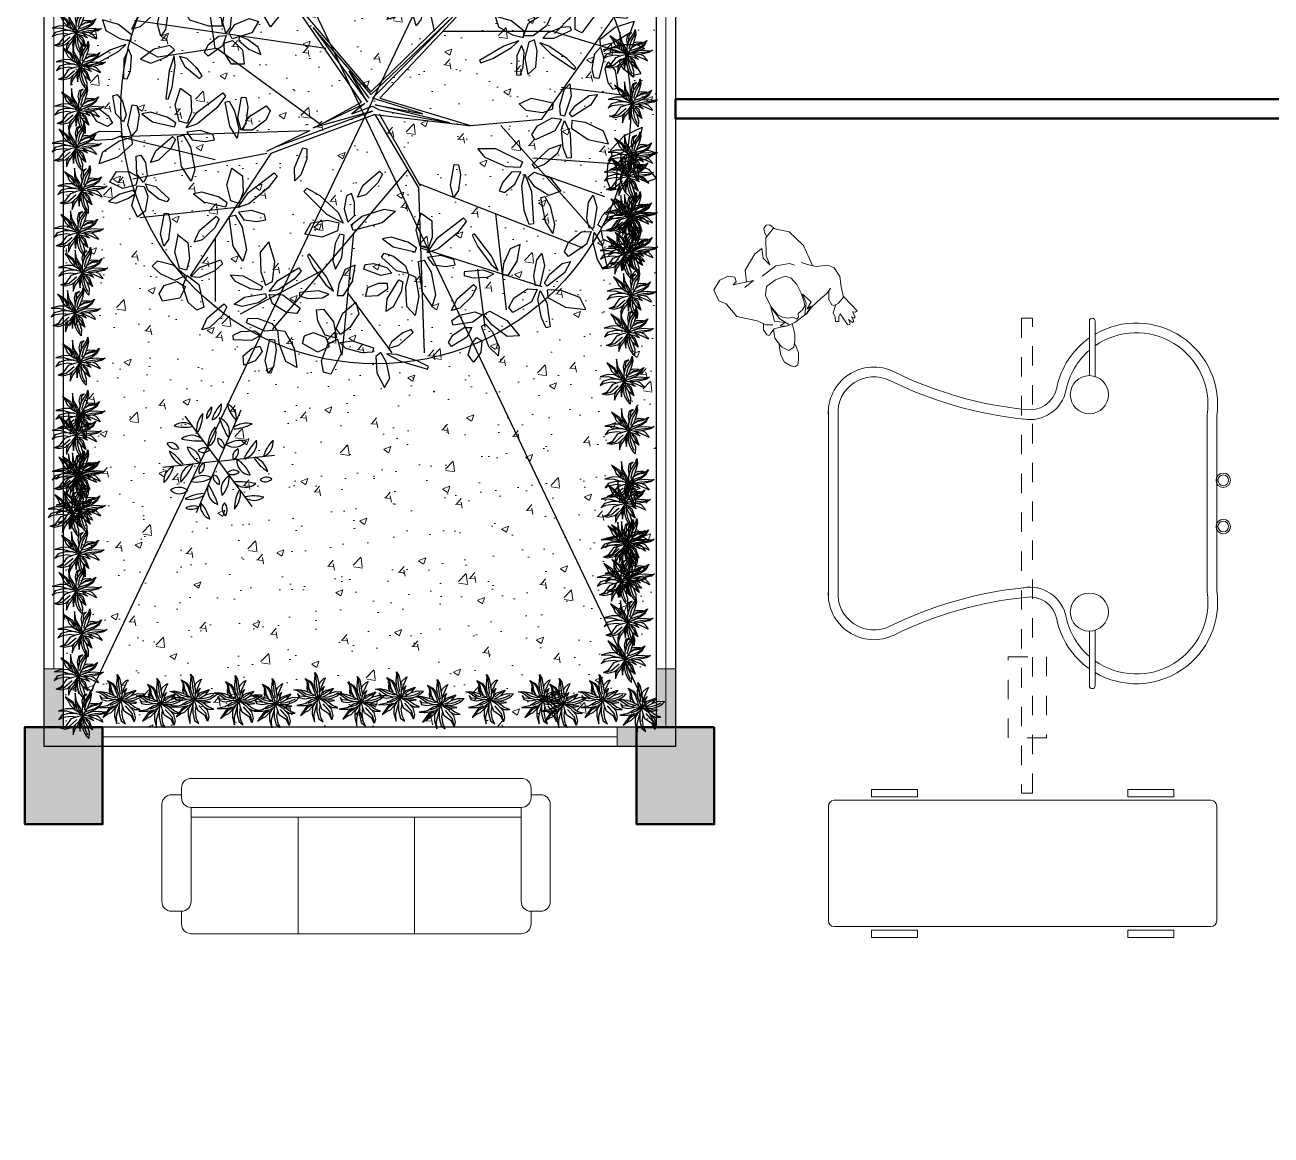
# Model space of a CAD drawing. Header units: millimetres. Extents: x 2508 to 2607, y 837 to 997.
# Drawn here: x 2581.37 to 2587.79, y 849.62 to 855.34 of the extents above; entities that cross this region are included whole.
import ezdxf

# ---------------------------------------------------------------- set-up
doc = ezdxf.new("R2010")
doc.units = ezdxf.units.MM
doc.linetypes.add('LÍNEAS_OCULTAS2', pattern=[4.7625, 3.175, -1.5875])
for name, color, linetype, lineweight in [('COLUMNAS', 255, 'Continuous', 50), ('MOBILIARIO', 181, 'Continuous', 9), ('PAREDES', 7, 'Continuous', 50), ('PERSONAS', 151, 'Continuous', 0), ('PISO EST', 250, 'Continuous', 0)]:
    doc.layers.add(name, color=color, linetype=linetype, lineweight=lineweight)
doc.layers.add('PLANTS', color=94, linetype='Continuous')
doc.layers.add('VENTANA', color=5, linetype='Continuous')

# ---------------------------------------------------------------- blocks, each defined once
blk = doc.blocks.new('tina Hubbard')
for p, q in [((-0.7179, 0.8134), (0.2479, 0.8134)), ((-0.7179, 0.7634), (0.2479, 0.7634)), ((-0.685, -1.1366), (0.215, -1.1366)), ((-0.685, -1.1866), (0.215, -1.1866))]:
    blk.add_line(p, q)
at = {"ltscale": 0.025}
for p, q in [((1.2934, -1.1566), (1.2934, 0.7834)), ((1.3234, 0.8134), (1.9134, 0.8134)), ((1.9434, -1.1566), (1.9434, 0.7834)), ((-0.8926, -0.5305), (-1.1734, -0.5305)), ((-0.8879, -0.5605), (-1.1734, -0.5605)), ((0.4178, -0.5605), (0.7034, -0.5605)), ((0.4225, -0.5305), (0.7034, -0.5305)), ((-0.6927, -1.1389), (-0.6921, -1.1371)), ((-0.6921, -1.1371), (-0.685, -1.1366)), ((0.2221, -1.1371), (0.215, -1.1366)), ((1.3234, -1.1866), (1.9134, -1.1866))]:
    blk.add_line(p, q, dxfattribs=at)
for points in [[(1.238, 0.5914), (1.2749, 0.5914), (1.2749, 0.3549), (1.238, 0.3549)], [(1.9987, 0.5914), (1.9618, 0.5914), (1.9618, 0.3549), (1.9987, 0.3549)], [(1.238, -0.9646), (1.2749, -0.9646), (1.2749, -0.728), (1.238, -0.728)], [(1.9987, -0.9646), (1.9618, -0.9646), (1.9618, -0.728), (1.9987, -0.728)]]:
    blk.add_lwpolyline(points, close=True)
at = {"linetype": 'LÍNEAS_OCULTAS2', "ltscale": 0.01}
for points in [[(0.5551, -0.3102), (0.9725, -0.3102), (0.9725, -0.113), (0.5551, -0.113)], [(1.2559, -0.2369), (-1.1881, -0.2369), (-1.1881, -0.1806), (1.2559, -0.1806)]]:
    blk.add_lwpolyline(points, close=True, dxfattribs=at)
at = {"ltscale": 0.025}
for centre, radius in [((-0.7944, -0.5305), 0.0982), ((0.3244, -0.5305), 0.0982), ((0.3244, -0.5305), 0.0982), ((-0.3541, -1.22), 0.0373), ((-0.3541, -1.22), 0.0273), ((-0.1159, -1.22), 0.0373), ((-0.1159, -1.22), 0.0273)]:
    blk.add_circle(centre, radius, dxfattribs=at)
for centre, radius, start, end in [((-0.7015, 0.5788), 0.2352, 85.98697, 206.21022), ((0.2314, 0.5788), 0.2352, 333.78978, 94.01303), ((1.3234, 0.7834), 0.03, 90, 180), ((1.9134, 0.7834), 0.03, 0, 90), ((-0.7015, 0.5788), 0.1852, 85.98697, 206.21022), ((0.2314, 0.5788), 0.1852, 333.78978, 94.01303), ((-2.6931, -0.4024), 1.985, 5.9181, 26.2297), ((-2.6931, -0.4024), 2.035, 5.9181, 26.2297), ((2.2231, -0.4024), 2.035, 153.7703, 174.0819), ((2.2231, -0.4024), 1.985, 153.7703, 174.0819), ((-0.8571, -0.224), 0.1909, 281.03251, 10.74439), ((0.387, -0.224), 0.1909, 169.25561, 258.96749), ((-0.8571, -0.224), 0.1409, 281.03251, 10.74439), ((0.387, -0.224), 0.1409, 169.25561, 258.96749), ((-0.7447, -0.7721), 0.4187, 101.77304, 144.74626), ((0.2746, -0.7721), 0.4187, 35.25374, 78.22696), ((-0.7447, -0.7721), 0.3687, 101.77304, 139.04452), ((0.2746, -0.7721), 0.3687, 40.95548, 78.22696), ((-1.1734, -0.5455), 0.015, 90, 270), ((-0.7447, -0.7721), 0.4187, 149.6322, 278.19226), ((-0.7447, -0.7721), 0.3687, 144.96292, 278.19226), ((0.2746, -0.7721), 0.4187, 261.80774, 30.3678), ((0.2746, -0.7721), 0.3687, 261.80774, 35.03708), ((0.7034, -0.5455), 0.015, 270, 90), ((1.3234, -1.1566), 0.03, 180, 270), ((1.9134, -1.1566), 0.03, 270, 0)]:
    blk.add_arc(centre, radius, start, end, dxfattribs=at)
blk = doc.blocks.new('cghk')
for p, q in [((-1.7859, -0.7447), (-3.4859, -0.7447)), ((-3.5367, -0.8291), (-3.5867, -0.8291)), ((-3.5359, -0.7947), (-3.5359, -0.8447)), ((-1.6867, -0.8291), (-1.7367, -0.8291)), ((-1.7359, -0.8447), (-1.7359, -0.7947)), ((-3.6367, -1.3791), (-3.6367, -0.8791)), ((-3.4867, -1.3791), (-3.4867, -0.8946)), ((-3.4859, -0.8947), (-1.7859, -0.8947)), ((-1.7867, -0.8947), (-1.7867, -1.3791)), ((-1.6367, -1.3791), (-1.6367, -0.8791)), ((-3.4859, -0.9447), (-1.7867, -0.9447)), ((-2.9359, -1.5447), (-2.9359, -0.9447)), ((-2.3359, -1.5447), (-2.3359, -0.9447)), ((-3.5867, -1.4291), (-3.5367, -1.4291)), ((-3.5359, -1.4291), (-3.5359, -1.4947)), ((-1.7367, -1.4291), (-1.6867, -1.4291)), ((-1.7359, -1.4947), (-1.7359, -1.4291)), ((-3.3224, -1.5447), (-3.4859, -1.5447)), ((-2.7224, -1.5447), (-3.3631, -1.5447)), ((-2.1224, -1.5447), (-2.7631, -1.5447)), ((-1.7859, -1.5447), (-2.1631, -1.5447))]:
    blk.add_line(p, q)
for centre, start, end in [((-3.4859, -0.7947), 90, 180), ((-3.4859, -0.7947), 90, 180), ((-1.7859, -0.7947), 0, 90), ((-3.5867, -0.8791), 90, 180), ((-1.6867, -0.8791), 0, 90), ((-3.4859, -0.8447), 180, 270), ((-1.7859, -0.8447), 270, 0), ((-3.5867, -1.3791), 180, 270), ((-3.5367, -1.3791), 270, 0), ((-1.7367, -1.3791), 180, 270), ((-1.6867, -1.3791), 270, 0), ((-3.4859, -1.4947), 180, 270), ((-1.7859, -1.4947), 270, 0)]:
    blk.add_arc(centre, 0.05, start, end)
blk = doc.blocks.new('tgyery4')
at = {"layer": 'PERSONAS'}
for points in [[(-0.2019, 0.1969), (-0.1684, 0.2273), (-0.1648, 0.2513), (-0.1556, 0.2715), (-0.1703, 0.2807), (-0.1832, 0.2568), (-0.196, 0.2494), (-0.1997, 0.3157), (-0.2089, 0.323), (-0.2144, 0.3175), (-0.2181, 0.2973), (-0.2273, 0.3193), (-0.2365, 0.3175), (-0.2383, 0.2936), (-0.2456, 0.3046), (-0.2548, 0.3028), (-0.2567, 0.2733), (-0.2695, 0.2825), (-0.2787, 0.2807), (-0.2714, 0.2421), (-0.2565, 0.1804)], [(0.1524, 0.217), (0.1751, 0.2746), (0.1772, 0.3136), (0.1596, 0.3471), (0.1441, 0.3633), (0.125, 0.3615), (0.1098, 0.342), (0.0904, 0.3103), (0.0857, 0.2775), (0.0831, 0.2569)], [(0.0405, 0.1647), (0.0576, 0.2181), (0.0742, 0.2457), (0.0962, 0.2733), (0.1275, 0.2752), (0.1495, 0.2384), (0.1569, 0.1832), (0.1387, 0.1407)], [(-0.1617, -0.0806), (-0.1887, -0.0504), (-0.2162, -0.0229), (-0.2714, 0.0029), (-0.2916, 0.0305), (-0.2934, 0.0838), (-0.2732, 0.1335), (-0.2548, 0.185), (-0.2144, 0.1979), (-0.1905, 0.1961), (-0.1832, 0.1869), (-0.185, 0.1556), (-0.2052, 0.1225), (-0.2218, 0.1114), (-0.1923, 0.1243), (-0.1519, 0.1298), (-0.0876, 0.1427), (-0.0526, 0.1593), (0.027, 0.1661), (0.067, 0.162), (0.1091, 0.1464), (0.1348, 0.139), (0.1606, 0.1501), (0.1734, 0.1574), (0.1826, 0.1464), (0.1845, 0.1151), (0.1681, 0.0894)], [(-0.0379, 0.1593), (-0.0747, 0.1114), (-0.0821, 0.0618), (-0.1004, 0.1188), (-0.0618, 0.1409), (-0.0894, 0.139), (-0.0453, 0.1593)], [(0.0742, 0.1593), (0.0999, 0.1427), (0.0687, 0.1409), (0.1128, 0.1078), (0.0926, 0.0379), (0.0834, 0.1114), (0.0576, 0.1593)], [(0.1293, 0.1188), (0.1606, 0.1004), (0.1881, 0.0599), (0.2672, -0.0137), (0.2801, -0.0983), (0.304, -0.1314), (0.2966, -0.1921), (0.2451, -0.2197), (0.1973, -0.2142), (0.1716, -0.1921), (0.1771, -0.1682), (0.1992, -0.1627), (0.0981, -0.1277), (0.1532, -0.1204)], [(0.132, -0.1395), (0.1073, -0.1958), (0.0209, -0.2418), (-0.0251, -0.2473), (-0.0049, -0.2013), (-0.0159, -0.1535), (-0.0251, -0.2031), (-0.071, -0.2823), (-0.128, -0.3043), (-0.1887, -0.2473), (-0.2162, -0.1498), (-0.2024, -0.0367)], [(0.0485, -0.124), (-0.0398, -0.1332), (-0.1059, -0.1075), (-0.124, -0.0873)], [(-0.0784, -0.2851), (-0.0784, -0.3098), (-0.0876, -0.3319), (-0.1059, -0.3374), (-0.1225, -0.3301), (-0.1335, -0.2991)]]:
    blk.add_lwpolyline(points, dxfattribs=at)
blk.add_lwpolyline([(0.008, 0.1574), (0.0209, 0.139), (0.0448, 0.1298), (0.0668, 0.1114), (0.0815, 0.0875), (0.0889, 0.0323), (0.0834, -0.0302), (0.0558, -0.067), (-0.0012, -0.0725), (-0.0545, -0.0633), (-0.0747, -0.0376), (-0.0839, 0.0047), (-0.0802, 0.0544), (-0.071, 0.0949), (-0.0618, 0.1206), (-0.0416, 0.1317), (-0.0122, 0.1372), (-0.0049, 0.1519)], close=True, dxfattribs=at)
blk = doc.blocks.new('_LEAF1', base_point=(58.757, 29.333))
for p, q in [((58.514, 29.393), (58.666, 29.575)), ((58.666, 29.575), (58.939, 29.485)), ((58.939, 29.485), (58.939, 29.303)), ((58.606, 29.211), (58.514, 29.393)), ((58.939, 29.303), (58.817, 29.181)), ((58.817, 29.181), (58.606, 29.211))]:
    blk.add_line(p, q)
blk = doc.blocks.new('_H1', base_point=(54.696, 32.029))
for p, xscale, yscale, zscale, rotation in [((54.545, 32.393), -0.3940586972083011, 1.696902842596515, 0.3940586972083011, 11.88359707230165), ((54.937, 32.274), 0.9393259642756036, 1.696902842596522, 0.9393259642756036, 348.2808948833992), ((54.394, 32.029), 1.727443358692213, 0.9103097157403468, 1.727443358692213, 343.6738936354017), ((54.455, 31.635), -1.545687603003117, -0.485702163767499, 1.545687603003117, 43.07492863925732)]:
    blk.add_blockref('_LEAF1', p, dxfattribs=dict(xscale=xscale, yscale=yscale, zscale=zscale, rotation=rotation))
at = {"xscale": 1.515140417173015, "yscale": 0.6369113279592753, "zscale": 1.515140417173015}
blk.add_blockref('_LEAF1', (55.151, 31.878), dxfattribs=at)
blk = doc.blocks.new('_H4', base_point=(59.999, 32.878))
for p, xscale, yscale, zscale, rotation in [((60.06, 33.272), 1.878651928551214, 0.575816716164617, 1.878651928551214, 273.0367053314555), ((59.787, 33.001), 0.6964758369263038, 2.485023334747559, 0.6964758369263038, 30.70465610075785), ((60.483, 33.334), 0.636908824557608, 1.484599066610102, 0.636908824557608, 320.5535637719418), ((60.757, 32.939), 1.544160243711609, 0.6063640220619462, 1.544160243711609, 15.14254921127523), ((60.453, 32.605), 1.727443358692213, 0.6063640220619462, 1.727443358692213, 352.5500074369253)]:
    blk.add_blockref('_LEAF1', p, dxfattribs=dict(xscale=xscale, yscale=yscale, zscale=zscale, rotation=rotation))
blk = doc.blocks.new('_H5', base_point=(62.272, 31.394))
for p, xscale, yscale, zscale, rotation in [((62.365, 31.878), 0.8782315926153998, 2.121510394569366, 0.8782315926153998, 2.027330662343098), ((62.938, 31.878), 2.788958066288231, 0.575816716164617, 2.788958066288231, 41.2051949766964), ((61.817, 31.667), -1.93821894091991, 0.5452694102672915, 1.93821894091991, 161.5649836159353), ((62.817, 31.241), 0.5758144528974043, -1.696902842596522, 0.5758144528974043, 262.2070746669012), ((62.424, 30.82), 2.575127765477518, 0.7881204921510374, 2.575127765477518, 103.2233358614235)]:
    blk.add_blockref('_LEAF1', p, dxfattribs=dict(xscale=xscale, yscale=yscale, zscale=zscale, rotation=rotation))
blk = doc.blocks.new('_H2', base_point=(55.878, 33.03))
for p, xscale, yscale, zscale, rotation in [((55.484, 33.544), -2.423919195618517, 0.3329656342808676, 2.423919195618517, 304.6162862887426), ((56.091, 33.242), -0.6369088245576009, 2.090963088672041, 0.6369088245576009, 336.0195606201025)]:
    blk.add_blockref('_LEAF1', p, dxfattribs=dict(xscale=xscale, yscale=yscale, zscale=zscale, rotation=rotation))
at = {"xscale": -1.637329160493415, "yscale": 0.455154857870177, "zscale": 1.637329160493415}
blk.add_blockref('_LEAF1', (55.333, 32.969), dxfattribs=at)
blk = doc.blocks.new('_H6', base_point=(66.06, 31.576))
for p, xscale, yscale, zscale, rotation in [((65.998, 32.15), -0.7881173944166022, 2.57666525243954, 0.7881173944166022, 2.457547795809369), ((65.545, 31.788), 1.878651928551221, 0.5452694102672915, 1.878651928551221, 336.2489556574871), ((66.484, 31.878), 2.089427510778918, 0.5147221043699588, 2.089427510778918, 35.45160265640038), ((65.664, 31.394), -1.817557556891011, -0.5452694102672879, 1.817557556891011, 195.3712707835825), ((66.423, 31.272), 1.848104742721105, 0.8186677980483665, 1.848104742721105, 330.9234899051576)]:
    blk.add_blockref('_LEAF1', p, dxfattribs=dict(xscale=xscale, yscale=yscale, zscale=zscale, rotation=rotation))
blk = doc.blocks.new('_H3', base_point=(57.908, 33.15))
for p, xscale, yscale, zscale, rotation in [((57.878, 33.605), 0.7575702085865075, 2.121510394569363, 0.7575702085865075, 5.479650948518734), ((57.453, 33.301), 0.7575702085865075, 2.060415782774719, 0.7575702085865075, 246.1270025360199), ((58.484, 33.303), 1.878651928551214, 0.575816716164617, 1.878651928551214, 26.31077704539229), ((58.091, 32.695), 1.968766126750012, 1.000424268137465, 1.968766126750012, 291.9583774400813), ((57.575, 32.814), 1.484593231342913, 1.061518879932116, 1.484593231342913, 203.1850851585156)]:
    blk.add_blockref('_LEAF1', p, dxfattribs=dict(xscale=xscale, yscale=yscale, zscale=zscale, rotation=rotation))
blk = doc.blocks.new('arbol')
for p, q in [((2075.142, 1384.549), (2075.53, 1386.6)), ((2076.783, 1384.303), (2076.259, 1386.682)), ((2076.556, 1385.397), (2076.669, 1386.546)), ((2075.256, 1385.424), (2074.96, 1386.491)), ((2074.891, 1384.768), (2074.641, 1386.354)), ((2077.601, 1385.568), (2077.627, 1386.245)), ((2074.777, 1385.287), (2073.797, 1385.807)), ((2073.888, 1384.74), (2073.433, 1385.479)), ((2077.059, 1385.026), (2077.601, 1385.568)), ((2078.037, 1385.287), (2078.425, 1385.561)), ((2077.217, 1385.096), (2078.037, 1385.287)), ((2076.989, 1384.521), (2077.059, 1385.026)), ((2077.059, 1384.483), (2077.059, 1385.026)), ((2075.849, 1383.4), (2074.891, 1384.795)), ((2074.891, 1384.795), (2075.969, 1383.528)), ((2078.311, 1384.275), (2078.903, 1384.877)), ((2073.843, 1384.74), (2072.954, 1384.658)), ((2073.98, 1384.084), (2073.888, 1384.74)), ((2075.969, 1383.528), (2076.989, 1384.521)), ((2077.009, 1384.483), (2075.974, 1383.497)), ((2075.991, 1383.448), (2077.009, 1384.483)), ((2076.082, 1383.45), (2077.059, 1384.483)), ((2075.393, 1384.084), (2072.954, 1384.439)), ((2075.974, 1383.497), (2075.234, 1384.351)), ((2075.234, 1384.351), (2075.924, 1383.399)), ((2078.151, 1383.181), (2079.063, 1384.467)), ((2073.25, 1383.974), (2072.863, 1384.193)), ((2076.897, 1384.303), (2078.288, 1384.303)), ((2078.288, 1384.303), (2079.2, 1384.029)), ((2074.002, 1384.084), (2073.25, 1383.974)), ((2075.325, 1383.115), (2074.002, 1384.084)), ((2075.924, 1383.399), (2075.694, 1383.793)), ((2075.694, 1383.793), (2075.941, 1383.448)), ((2078.402, 1383.591), (2079.245, 1383.482)), ((2075.234, 1383.07), (2075.892, 1383.382)), ((2075.325, 1383.115), (2075.849, 1383.4)), ((2075.892, 1383.382), (2075.727, 1383.25)), ((2076.631, 1383.25), (2075.991, 1383.448)), ((2076.976, 1383.135), (2076.023, 1383.366)), ((2076.023, 1383.366), (2076.631, 1383.25)), ((2076.082, 1383.45), (2077.239, 1383.099)), ((2076.018, 1383.24), (2074.691, 1382.743)), ((2074.742, 1382.823), (2075.991, 1383.284)), ((2075.991, 1383.284), (2075.234, 1383.07)), ((2075.727, 1383.25), (2075.991, 1383.349)), ((2075.991, 1383.349), (2076.073, 1383.299)), ((2076.018, 1383.24), (2077.217, 1383.099)), ((2076.018, 1383.24), (2076.578, 1382.306)), ((2076.073, 1383.299), (2076.976, 1383.135)), ((2076.073, 1383.25), (2076.599, 1382.33)), ((2077.239, 1383.099), (2078.151, 1383.181)), ((2077.627, 1383.099), (2078.812, 1381.759)), ((2072.749, 1382.962), (2075.19, 1383.037)), ((2073.98, 1382.661), (2072.749, 1382.962)), ((2074.641, 1382.771), (2075.19, 1383.037)), ((2074.641, 1382.743), (2072.931, 1382.415)), ((2074.691, 1382.743), (2073.661, 1381.184)), ((2078.037, 1382.689), (2079.177, 1382.607)), ((2076.438, 1382.533), (2074.709, 1380.5)), ((2078.174, 1382.47), (2078.949, 1382.196)), ((2076.578, 1382.36), (2078.675, 1381.54)), ((2076.578, 1382.306), (2076.647, 1380.199)), ((2074.299, 1382.06), (2073.022, 1381.923)), ((2077.558, 1381.977), (2077.695, 1380.747)), ((2073.98, 1381.649), (2073.98, 1380.856)), ((2075.748, 1381.731), (2075.598, 1380.172)), ((2076.601, 1381.54), (2078.151, 1381.047)), ((2075.325, 1381.239), (2074.299, 1380.692)), ((2077.331, 1381.266), (2077.422, 1380.528)), ((2075.674, 1380.962), (2076.236, 1380.199))]:
    blk.add_line(p, q)
blk.add_circle((2076.033, 1383.313), 3.254)
for name, p, xscale, yscale, zscale, rotation in [('_H1', (2076.713, 1386.521), 0.5423317203148594, 0.5423317203148594, 0.5423317203148594, 335.9995910641885), ('_H6', (2076.122, 1386.323), 0.5423317203145205, 0.5423317203145205, 0.5423317203145205, 114.453758730451), ('_H4', (2073.969, 1385.897), 0.5423317203147217, 0.5423317203147217, 0.5423317203147217, 25.99880797570876), ('_LEAF1', (2074.958, 1386.071), 0.9857191165996395, 0.2957168973053114, 0.9857191165996395, 85.34189195883648), ('_LEAF1', (2076.756, 1386.167), 1.133162816393304, 0.279150124346927, 1.133162816393304, 105.4222238316301), ('_H4', (2073.936, 1385.535), 0.5423317203146676, 0.5423317203146676, 0.5423317203146676, 159.4820373343171), ('_H2', (2073.263, 1385.205), 0.5423317203147887, 0.5423317203147887, 0.5423317203147887, 24.61518218601318), ('_LEAF1', (2074.323, 1385.648), 1.002285824441613, 0.4439895152819702, 1.002285824441613, 40.89411108039963), ('_LEAF1', (2075.578, 1385.76), 1.133162816393169, 0.2791501243469269, 1.133162816393169, 197.0023472828383), ('_H5', (2074.889, 1384.862), 0.5423317203146393, 0.5423317203146393, 0.5423317203146393, 158.0722614713078), ('_LEAF1', (2075.545, 1385.548), 1.133162816393576, 0.2791501243469271, 1.133162816393576, 145.2915804259742), ('_H6', (2076.566, 1384.844), 0.5423317203146294, 0.5423317203146294, 0.5423317203146294, 69.97062117526869), ('_H6', (2073.312, 1384.713), 0.5423317203148131, 0.5423317203148131, 0.5423317203148131, 69.1765659681444), ('_LEAF1', (2077.857, 1385.072), 1.002285824441613, 0.4439895152819702, 1.002285824441613, 40.89411108039963), ('_H3', (2078.8, 1384.729), 0.5423317203146264, 0.5423317203146264, 0.5423317203146264, 310.7820573980386), ('_LEAF1', (2073.88, 1384.46), -0.4274210623238127, 1.397407299030391, 0.4274210623238422, 72.42816897108895), ('_H1', (2074.199, 1384.236), 0.5423317203144372, 0.5423317203144372, 0.5423317203144372, 223.4393057302086), ('_H2', (2072.868, 1384.154), 0.5423317203147581, 0.5423317203147581, 0.5423317203147581, 83.64810089338248), ('_H2', (2077.88, 1384.202), 0.5423317203148205, 0.5423317203148205, 0.5423317203148205, 83.94950822944645), ('_LEAF1', (2078.12, 1384.383), 1.002285824441613, 0.4439895152819702, 1.002285824441613, 40.89411108039963), ('_H4', (2078.998, 1384.121), 0.5423317203147632, 0.5423317203147632, 0.5423317203147632, 270), ('_H2', (2078.095, 1384.17), 0.5423317203148964, 0.5423317203148964, 0.5423317203148964, 199.4312205771385), ('_H2', (2073.459, 1384.022), 0.5423317203145841, 0.5423317203145841, 0.5423317203145841, 135.7819653615395), ('_H6', (2078.422, 1383.168), 0.5423317203147636, 0.5423317203147636, 0.5423317203147636, 241.7205313804174), ('_H4', (2072.818, 1382.937), 0.5423317203146863, 0.5423317203146863, 0.5423317203146863, 92.25636340956937), ('_LEAF1', (2074.206, 1383.21), 1.133162816393304, 0.279150124346927, 1.133162816393304, 105.4222238316301), ('_LEAF1', (2074.35, 1383.278), 0.9857191165996395, 0.2957168973053114, 0.9857191165996395, 85.34189195883648), ('_LEAF1', (2074.537, 1383.18), 1.002285824441613, 0.4439895152819702, 1.002285824441613, 40.89411108039963), ('_LEAF1', (2078.104, 1383.335), 1.002285824441774, 0.4439895152819701, 1.002285824441774, 355.9332608477746), ('_H5', (2077.946, 1382.56), 0.5423317203146664, 0.5423317203146664, 0.5423317203146664, 236.1016171761885), ('_H4', (2079.146, 1382.724), 0.5423317203145079, 0.5423317203145079, 0.5423317203145079, 277.9763770393977), ('_LEAF1', (2073.34, 1382.796), 1.01885253228357, 0.2957168973053115, 1.01885253228357, 46.21957683273027), ('_H1', (2073.015, 1382.314), 0.5423317203145945, 0.5423317203145945, 0.5423317203145945, 100.3022395972166), ('_LEAF1', (2075.089, 1382.627), 1.018852532283435, 0.2957168973053114, 1.018852532283435, 72.3160385862223), ('_LEAF1', (2077.062, 1382.421), 0.9857191165996395, 0.2957168973053114, 0.9857191165996395, 85.34189195883648), ('_H5', (2075.661, 1381.788), 0.542331720314654, 0.542331720314654, 0.542331720314654, 97.62849818254873), ('_LEAF1', (2075.984, 1382.354), 1.01885253228357, 0.2957168973053115, 1.01885253228357, 46.21957683273027), ('_H6', (2078.8, 1381.738), 0.5423317203148472, 0.5423317203148472, 0.5423317203148472, 251.5733710207205), ('_LEAF1', (2078.234, 1381.993), 1.133162816393304, 0.279150124346927, 1.133162816393304, 105.4222238316301), ('_LEAF1', (2073.364, 1381.798), 0.9857191165996395, 0.2957168973053114, 0.9857191165996395, 85.34189195883648), ('_LEAF1', (2073.897, 1381.777), 1.01885253228357, 0.2957168973053115, 1.01885253228357, 46.21957683273027), ('_H4', (2076.418, 1381.114), 0.5423317203145028, 0.5423317203145028, 0.5423317203145028, 151.4869598675874), ('_H6', (2078.11, 1380.998), 0.5423317203146574, 0.5423317203146574, 0.5423317203146574, 247.0264571864476), ('_H3', (2075.514, 1380.391), 0.5423317203145197, 0.5423317203145197, 0.5423317203145197, 321.2025904984596), ('_LEAF1', (2077.184, 1380.906), 1.01885253228357, 0.2957168973053115, 1.01885253228357, 46.21957683273027), ('_LEAF1', (2073.996, 1380.659), 1.01885253228357, 0.2957168973053115, 1.01885253228357, 46.21957683273027), ('_H4', (2077.453, 1380.604), 0.5423317203147814, 0.5423317203147814, 0.5423317203147814, 202.5727489174658), ('_H4', (2074.775, 1380.39), 0.5423317203142748, 0.5423317203142748, 0.5423317203142748, 169.9999999999943), ('_H2', (2076.138, 1380.193), 0.5423317203145706, 0.5423317203145706, 0.5423317203145706, 216.5174468434923)]:
    blk.add_blockref(name, p, dxfattribs=dict(xscale=xscale, yscale=yscale, zscale=zscale, rotation=rotation))
at = {"xscale": 0.5423317203144505, "yscale": 0.5423317203144505, "zscale": 0.5423317203144505}
for name, p in [('_H1', (2074.939, 1386.406)), ('_H4', (2077.6, 1386.061)), ('_H5', (2078.061, 1385.321)), ('_H2', (2077.174, 1385.223)), ('_H5', (2073.541, 1383.038)), ('_H5', (2074.199, 1382.018)), ('_H5', (2076.614, 1381.443)), ('_H3', (2073.591, 1381.179)), ('_H6', (2074.676, 1380.966)), ('_H2', (2077.617, 1381.228)), ('_H2', (2075.514, 1380.966))]:
    blk.add_blockref(name, p, dxfattribs=at)
blk = doc.blocks.new('TREE12')
at = {"color": 0, "linetype": 'ByBlock'}
for points in [[(-134, 236), (-180, 390), (-365, 593), (-309, 457), (-288, 341), (-157, 155)], [(0, 0), (-22, 197), (-88, 397), (-78, 628), (-127, 404), (-134, 176), (-74, 50), (0, 0)], [(0, 0), (34, 190), (122, 351), (304, 520), (353, 611), (343, 488), (276, 344), (178, 187), (0, 0)], [(87, 286), (153, 492), (234, 537), (118, 516), (52, 383), (39, 199)], [(-151, 78), (-358, 127), (-569, 120), (-677, 26), (-544, 61), (-337, 47), (-199, -8)], [(0, 0), (-173, -160), (-376, -276), (-562, -276), (-674, -220), (-509, -185), (-327, -24), (-155, -3), (0, 0)], [(-106, 106), (-232, 225), (-404, 267), (-628, 257), (-418, 215), (-236, 117), (0, 0)], [(0, 0), (266, 36), (448, 8), (613, -48), (690, -52), (578, -94), (371, -90), (196, -76), (94, -48), (0, 0)], [(0, 0), (0, -171), (41, -307), (59, -490), (13, -661)], [(595, 239), (483, 113), (357, 61), (82, 11)], [(184, 160), (300, 216), (466, 211), (305, 259), (231, 252)], [(-262, -211), (-349, -311), (-384, -461), (-292, -325), (-138, -194), (-59, -79)], [(-60, -80), (-167, -277), (-177, -413), (-133, -288), (-82, -205)], [(-11, -20), (132, -195), (164, -458), (39, -300)], [(165, -74), (178, -100), (258, -219), (148, -134), (31, -81)], [(332, -83), (406, -136), (476, -255), (490, -311), (409, -244), (262, -136), (132, -59)]]:
    blk.add_lwpolyline(points, dxfattribs=at)
at = {"linetype": 'ByBlock'}
for points in [[(-162, 215), (-208, 362), (-295, 481)], [(73, 127), (171, 316), (301, 450), (332, 520)], [(-32, 50), (-67, 162), (-92, 323)], [(164, 155), (297, 190), (434, 183), (595, 239), (480, 141), (371, 99), (171, 75), (90, 71)], [(-621, -227), (-442, -220), (-194, -87)], [(-18, -115), (-36, -272), (-29, -427), (3, -560)], [(38, -136), (94, -230), (129, -377)], [(146, -24), (336, -34), (529, -59), (606, -69)]]:
    blk.add_lwpolyline(points, dxfattribs=at)
at = {"color": 0, "linetype": 'ByBlock'}
blk.add_arc((503, -321), 596, 149.6051, 214.7777, dxfattribs=at)
blk = doc.blocks.new('fsfsff')
for q in [(109.458, 59.112), (110.301, 58.839), (108.8, 58.519), (108.984, 57.652), (110.485, 57.972), (109.827, 57.379)]:
    blk.add_line((109.642, 58.245), q)
for centre, radius, start, end in [((109.676, 58.94), 0.21, 102.2233, 159.8114), ((109.413, 59.242), 0.24, 286.0238, 336.0109), ((109.277, 58.825), 0.249, 29.75, 102.0497), ((109.602, 59.523), 0.591, 230.3878, 259.0632), ((109.874, 58.692), 0.372, 113.3521, 160.9965), ((109.143, 59.304), 0.643, 308.197, 335.0866), ((109.962, 58.862), 0.196, 80.709, 169.1064), ((109.774, 59.13), 0.232, 268.6571, 341.1583), ((110.729, 58.92), 0.591, 170.3878, 199.0632), ((109.962, 58.852), 0.249, 329.75, 42.0497), ((109.215, 58.883), 0.161, 181.7015, 259.7406), ((109.05, 58.741), 0.137, 352.8639, 88.5782), ((109.321, 58.569), 0.248, 17.2702, 105.7188), ((110.09, 59.951), 1.417, 233.8113, 247.5003), ((110.014, 58.333), 0.472, 115.1527, 155.9348), ((109.572, 58.766), 0.241, 272.4729, 358.6145), ((111.344, 58.71), 1.417, 173.8113, 187.5003), ((109.762, 58.685), 0.248, 317.2702, 45.7188), ((109.371, 58.669), 0.372, 173.3521, 220.9965), ((108.476, 58.343), 0.643, 8.197, 35.0866), ((109.752, 58.611), 0.472, 175.1527, 215.9348), ((109.156, 58.445), 0.241, 332.4729, 58.6145), ((109.469, 58.395), 0.146, 30.9077, 110.1073), ((109.539, 58.593), 0.134, 206.5427, 294.4723), ((109.891, 58.509), 0.134, 146.5427, 234.4723), ((109.686, 58.47), 0.146, 330.9077, 50.1073), ((110.31, 59.207), 0.643, 248.197, 275.0866), ((110.145, 58.268), 0.372, 53.3521, 100.9965), ((108.97, 58.215), 0.249, 89.75, 162.0497), ((108.528, 58.845), 0.591, 290.3878, 319.0632), ((109.202, 58.129), 0.248, 77.2702, 165.7188), ((108.389, 59.486), 1.417, 293.8113, 307.5003), ((109.904, 57.967), 0.472, 55.1527, 95.9348), ((110.059, 58.566), 0.241, 212.4729, 298.6145), ((110.392, 58.347), 0.161, 61.7015, 139.7406), ((110.351, 58.56), 0.137, 232.8639, 328.5782), ((109.226, 57.924), 0.241, 32.4729, 118.6145), ((109.426, 58.17), 0.146, 90.9077, 170.1073), ((109.29, 58.329), 0.134, 266.5427, 354.4723), ((109.995, 58.161), 0.134, 86.5427, 174.4723), ((109.859, 58.32), 0.146, 270.9077, 350.1073), ((110.129, 58.046), 0.241, 152.4729, 238.6145), ((109.532, 57.88), 0.472, 355.1527, 35.9348), ((110.083, 58.362), 0.248, 257.2702, 345.7188), ((110.896, 57.005), 1.417, 113.8113, 127.5003), ((110.742, 57.646), 0.591, 110.3878, 139.0632), ((110.3, 58.276), 0.249, 269.75, 342.0497), ((108.941, 57.96), 0.146, 90.9077, 170.1073), ((108.805, 58.119), 0.134, 266.5427, 354.4723), ((109.381, 58.523), 0.472, 235.1527, 275.9348), ((109.523, 57.805), 0.248, 137.2702, 225.7188), ((107.941, 57.78), 1.417, 353.8113, 7.5003), ((109.599, 58.02), 0.146, 150.9077, 230.1073), ((109.393, 57.982), 0.134, 326.5427, 54.4723), ((109.271, 58.158), 0.472, 295.1527, 335.9348), ((109.713, 57.724), 0.241, 92.4729, 178.6145), ((109.746, 57.898), 0.134, 26.5427, 114.4723), ((109.816, 58.095), 0.146, 210.9077, 290.1073), ((110.809, 58.148), 0.643, 188.197, 215.0866), ((109.914, 57.822), 0.372, 353.3521, 40.9965), ((108.975, 57.283), 0.643, 68.197, 95.0866), ((109.14, 58.222), 0.372, 233.3521, 280.9965), ((109.323, 57.639), 0.249, 149.75, 222.0497), ((108.556, 57.571), 0.591, 350.3878, 19.0632), ((109.964, 57.922), 0.248, 197.2702, 285.7188), ((109.195, 56.54), 1.417, 53.8113, 67.5003), ((110.318, 57.648), 0.249, 149.75, 222.0497), ((109.551, 57.58), 0.591, 350.3878, 19.0632), ((110.421, 57.754), 0.24, 166.0238, 216.0109), ((110.027, 57.678), 0.21, 342.2233, 39.8114), ((110.142, 57.186), 0.643, 128.197, 155.0866), ((109.411, 57.799), 0.372, 293.3521, 340.9965), ((110.005, 57.678), 0.249, 209.75, 282.0497), ((109.681, 56.98), 0.591, 50.3878, 79.0632)]:
    blk.add_arc(centre, radius, start, end)

msp = doc.modelspace()

# ---------------------------------------------------------------- hatches: boundary and pattern name
at = {"layer": 'COLUMNAS'}
for points in [[(2581.7744, 851.7243), (2581.7744, 851.2243), (2581.3744, 851.2243), (2581.3744, 851.7243)], [(2584.9239, 851.7243), (2584.9239, 851.2243), (2584.5239, 851.2243), (2584.5239, 851.7243)]]:
    msp.add_hatch(color=256, dxfattribs=at).paths.add_polyline_path(points)
at = {"layer": 'PAREDES', "lineweight": 0}
for points in [[(2581.4739, 851.6243), (2581.7739, 851.6243), (2581.7739, 851.7243), (2581.5739, 851.7243), (2581.5739, 852.0243), (2581.4739, 852.0243)], [(2584.7239, 851.6243), (2584.4239, 851.6243), (2584.4239, 851.7243), (2584.6239, 851.7243), (2584.6239, 852.0243), (2584.7239, 852.0243)]]:
    msp.add_hatch(color=256, dxfattribs=at).paths.add_polyline_path(points)
at = {"layer": 'PISO EST', "lineweight": 0}
h = msp.add_hatch(dxfattribs=at)
h.set_pattern_fill('AR-CONC', color=256, scale=0.002, style=0)
h.set_pattern_definition([(50, (-142.9073, -102.22134), (0.364369338, -0.03187817), [0.0381, -0.4191]), (355, (-142.9073, -102.22134), (-0.07048565, 0.382113286), [0.03048, -0.33528]), (100.451, (-142.87695, -102.224), (0.293885003, 0.350233376), [0.03238, -0.35618]), (46.1842, (-142.9073, -102.11974), (0.54215808, -0.084084656), [0.05715, -0.62865]), (96.6356, (-142.86213, -102.12675), (0.47480847, 0.49485111), [0.04857, -0.53427]), (351.184, (-142.9073, -102.11974), (0.47480921, 0.49485024), [0.04572, -0.50292]), (21, (-142.8565, -102.14514), (0.30322976, -0.204531037), [0.0381, -0.4191]), (326, (-142.8565, -102.14514), (0.123604057, 0.36837593), [0.03048, -0.33528]), (71.4514, (-142.83124, -102.1622), (0.42683298, 0.163845715), [0.03238, -0.35618]), (37.5, (-142.90731, -102.22134), (0.0061772065, 0.169110078), [0, -0.331216, 0, -0.34036, 0, -0.33655]), (7.5, (-142.90731, -102.22134), (0.133639325, 0.20036115), [0, -0.194056, 0, -0.323596, 0, -0.12827]), (327.5, (-143.0206, -102.22134), (0.2711811903, -0.011457488), [0, -0.127, 0, -0.39624, 0, -0.52578]), (317.5, (-143.0714, -102.22134), (0.296258363, 0.050852982), [0, -0.1651, 0, -0.263144, 0, -0.37338])])
h.paths.add_polyline_path([(2584.6239, 851.7243), (2581.5739, 851.7243), (2581.5739, 858.1243), (2584.6239, 858.1243)])

# ---------------------------------------------------------------- linework, layer by layer
at = {"layer": 'COLUMNAS'}
for points in [[(2581.7744, 851.7243), (2581.7744, 851.2243), (2581.3744, 851.2243), (2581.3744, 851.7243), (2581.7744, 851.7243)], [(2584.9239, 851.7243), (2584.9239, 851.2243), (2584.5239, 851.2243), (2584.5239, 851.7243), (2584.9239, 851.7243)]]:
    msp.add_lwpolyline(points, dxfattribs=at)
at = {"layer": 'PAREDES'}
msp.add_lwpolyline([(2592.8764, 855.0066), (2592.8764, 854.8566), (2588.7239, 854.8566), (2588.7239, 849.6243), (2588.6239, 849.6243), (2588.6239, 854.8566), (2584.7239, 854.8566), (2584.7239, 854.9566), (2588.6239, 854.9566), (2588.6239, 858.1243), (2587.6739, 858.1243), (2587.6739, 858.2243), (2588.6239, 858.2243), (2588.6239, 858.9239), (2588.7239, 858.9239), (2588.7239, 854.9566), (2592.7264, 854.9566), (2592.7264, 857.7243), (2592.8764, 857.7243), (2592.8764, 855.0066)], dxfattribs=at)
at = {"layer": 'PAREDES', "lineweight": 0}
for points in [[(2581.4739, 851.6243), (2581.7739, 851.6243), (2581.7739, 851.7243), (2581.5739, 851.7243), (2581.5739, 852.0243), (2581.4739, 852.0243), (2581.4739, 851.6243)], [(2584.7239, 851.6243), (2584.4239, 851.6243), (2584.4239, 851.7243), (2584.6239, 851.7243), (2584.6239, 852.0243), (2584.7239, 852.0243), (2584.7239, 851.6243)]]:
    msp.add_lwpolyline(points, dxfattribs=at)
at = {"layer": 'PLANTS'}
for p, q in [((2584.7239, 858.2243), (2581.6739, 851.8243)), ((2584.6239, 851.7243), (2581.5739, 858.1243))]:
    msp.add_line(p, q, dxfattribs=at)
at = {"layer": 'VENTANA', "color": 4, "lineweight": 0}
for p, q in [((2581.5239, 852.0243), (2581.5239, 857.8243)), ((2584.6744, 857.7243), (2584.6744, 851.7243)), ((2584.4234, 851.6743), (2581.7739, 851.6743))]:
    msp.add_line(p, q, dxfattribs=at)
at = {"layer": 'VENTANA'}
for points in [[(2584.7239, 851.6243), (2581.4739, 851.6243), (2581.4739, 858.2243), (2584.7239, 858.2243)], [(2584.6239, 851.7243), (2581.5739, 851.7243), (2581.5739, 858.1243), (2584.6239, 858.1243)]]:
    msp.add_lwpolyline(points, close=True, dxfattribs=at)
msp.add_lwpolyline([(2584.6239, 851.7243), (2581.5739, 851.7243), (2581.5739, 858.1243)], dxfattribs=at)

# ---------------------------------------------------------------- block references
at = {"layer": 'MOBILIARIO', "color": 251, "lineweight": 18, "rotation": 211.1018751757425}
msp.add_blockref('tgyery4', (2585.2752, 853.9637), dxfattribs=at)
at = {"layer": 'MOBILIARIO', "xscale": -1, "rotation": 90}
msp.add_blockref('tina Hubbard', (2586.3247, 852.6408), dxfattribs=at)
at = {"layer": 'MOBILIARIO', "ltscale": 0.3}
msp.add_blockref('cghk', (2585.7164, 852.2053), dxfattribs=at)
at = {"layer": 'PLANTS', "xscale": 0.4034834375102933, "yscale": 0.4034834375102933, "zscale": 0.4034834375102933}
msp.add_blockref('arbol', (1745.5366, 296.7629), dxfattribs=at)
at = {"layer": 'PLANTS'}
for name, p, xscale, yscale, zscale, rotation in [('TREE12', (2581.6398, 855.3017), 0.0001876019412160044, 0.0001876019412160044, 0.0001876019412160044, 12.79630870893016), ('TREE12', (2584.4775, 855.1895), 0.0001876019412160044, 0.0001876019412160044, 0.0001876019412160044, 12.79630870893016), ('TREE12', (2581.6614, 855.1283), 0.0001876019412160044, 0.0001876019412160044, 0.0001876019412160044, 12.79630870893016), ('TREE12', (2584.5024, 854.9348), 0.0001876019412160044, 0.0001876019412160044, 0.0001876019412160044, 12.79630870893016), ('TREE12', (2581.6541, 854.8997), 0.0001876019412160044, 0.0001876019412160044, 0.0001876019412160044, 12.79630870893016), ('TREE12', (2581.6398, 854.7089), 0.0001876019412160044, 0.0001876019412160044, 0.0001876019412160044, 12.79630870893016), ('TREE12', (2584.5024, 854.6626), 0.0001876019412160044, 0.0001876019412160044, 0.0001876019412160044, 12.79630870893016), ('TREE12', (2584.4829, 854.5602), 0.0001876019412160044, 0.0001876019412160044, 0.0001876019412160044, 12.79630870893016), ('TREE12', (2581.6695, 854.4892), 0.0001876019412160044, 0.0001876019412160044, 0.0001876019412160044, 12.79630870893016), ('TREE12', (2584.4829, 854.3499), 0.0001876019412160044, 0.0001876019412160044, 0.0001876019412160044, 12.79630870893016), ('TREE12', (2584.5024, 854.3545), 0.0001876019412160044, 0.0001876019412160044, 0.0001876019412160044, 12.79630870893016), ('TREE12', (2581.6499, 854.2701), 0.0001876019412160044, 0.0001876019412160044, 0.0001876019412160044, 12.79630870893016), ('TREE12', (2584.4626, 854.1564), 0.0001876019412160044, 0.0001876019412160044, 0.0001876019412160044, 12.79630870893016), ('TREE12', (2584.5045, 854.1766), 0.0001876019412160044, 0.0001876019412160044, 0.0001876019412160044, 12.79630870893016), ('TREE12', (2581.6734, 854.0685), 0.0001876019412160044, 0.0001876019412160044, 0.0001876019412160044, 12.79630870893016), ('TREE12', (2584.4972, 853.948), 0.0001876019412160044, 0.0001876019412160044, 0.0001876019412160044, 12.79630870893016), ('TREE12', (2581.6344, 853.8593), 0.0001876019412160044, 0.0001876019412160044, 0.0001876019412160044, 12.79630870893016), ('TREE12', (2584.4829, 853.7572), 0.0001876019412160044, 0.0001876019412160044, 0.0001876019412160044, 12.79630870893016), ('TREE12', (2581.6592, 853.6046), 0.0001876019412160044, 0.0001876019412160044, 0.0001876019412160044, 12.79630870893016), ('TREE12', (2584.4615, 853.5067), 0.0001876019412160044, 0.0001876019412160044, 0.0001876019412160044, 12.79630870893016), ('TREE12', (2581.6592, 853.3324), 0.0001876019412160044, 0.0001876019412160044, 0.0001876019412160044, 12.79630870893016), ('fsfsff', (2622.5705, 847.7015), 0.326683603666701, 0.326683603666701, 0.326683603666701, 144.3829994502869), ('TREE12', (2584.4863, 853.252), 0.0001876019412160044, 0.0001876019412160044, 0.0001876019412160044, 12.79630870893016), ('TREE12', (2581.6398, 853.23), 0.0001876019412160044, 0.0001876019412160044, 0.0001876019412160044, 12.79630870893016), ('TREE12', (2581.6398, 853.0198), 0.0001876019412160044, 0.0001876019412160044, 0.0001876019412160044, 12.79630870893016), ('TREE12', (2581.6592, 853.0244), 0.0001876019412160044, 0.0001876019412160044, 0.0001876019412160044, 12.79630870893016), ('TREE12', (2584.4863, 852.9798), 0.0001876019412160044, 0.0001876019412160044, 0.0001876019412160044, 12.79630870893016), ('TREE12', (2584.4669, 852.8774), 0.0001876019412160044, 0.0001876019412160044, 0.0001876019412160044, 12.79630870893016), ('TREE12', (2581.6194, 852.8262), 0.0001876019412160044, 0.0001876019412160044, 0.0001876019412160044, 12.79630870893016), ('TREE12', (2581.6614, 852.8464), 0.0001876019412160044, 0.0001876019412160044, 0.0001876019412160044, 12.79630870893016), ('TREE12', (2584.4669, 852.6672), 0.0001876019412160044, 0.0001876019412160044, 0.0001876019412160044, 12.79630870893016), ('TREE12', (2584.4863, 852.6718), 0.0001876019412160044, 0.0001876019412160044, 0.0001876019412160044, 12.79630870893016), ('TREE12', (2581.6541, 852.6178), 0.0001876019412160044, 0.0001876019412160044, 0.0001876019412160044, 12.79630870893016), ('TREE12', (2584.4465, 852.4736), 0.0001876019412160044, 0.0001876019412160044, 0.0001876019412160044, 12.79630870893016), ('TREE12', (2584.4885, 852.4938), 0.0001876019412160044, 0.0001876019412160044, 0.0001876019412160044, 12.79630870893016), ('TREE12', (2581.6398, 852.427), 0.0001876019412160044, 0.0001876019412160044, 0.0001876019412160044, 12.79630870893016), ('TREE12', (2584.4812, 852.2652), 0.0001876019412160044, 0.0001876019412160044, 0.0001876019412160044, 12.79630870893016), ('TREE12', (2581.6695, 852.2073), 0.0001876019412160044, 0.0001876019412160044, 0.0001876019412160044, 12.79630870893016), ('TREE12', (2584.4669, 852.0744), 0.0001876019412160044, 0.0001876019412160044, 0.0001876019412160044, 12.79630870893016), ('TREE12', (2581.6499, 851.9882), 0.0001876019412160044, 0.0001876019412160044, 0.0001876019412160044, 12.79630870893016), ('TREE12', (2583.3065, 851.8801), 0.0001876019412160044, 0.0001876019412160044, 0.0001876019412160044, 102.7963087089302), ('TREE12', (2581.8682, 851.8659), 0.0001876019412160044, 0.0001876019412160044, 0.0001876019412160044, 102.7963087089302), ('TREE12', (2582.0734, 851.8465), 0.0001876019412160044, 0.0001876019412160044, 0.0001876019412160044, 102.7963087089302), ('TREE12', (2582.2467, 851.8681), 0.0001876019412160044, 0.0001876019412160044, 0.0001876019412160044, 102.7963087089302), ('TREE12', (2582.4753, 851.8608), 0.0001876019412160044, 0.0001876019412160044, 0.0001876019412160044, 102.7963087089302), ('TREE12', (2582.6661, 851.8465), 0.0001876019412160044, 0.0001876019412160044, 0.0001876019412160044, 102.7963087089302), ('TREE12', (2582.8859, 851.8762), 0.0001876019412160044, 0.0001876019412160044, 0.0001876019412160044, 102.7963087089302), ('TREE12', (2583.1049, 851.8566), 0.0001876019412160044, 0.0001876019412160044, 0.0001876019412160044, 102.7963087089302), ('TREE12', (2583.5157, 851.8411), 0.0001876019412160044, 0.0001876019412160044, 0.0001876019412160044, 102.7963087089302), ('TREE12', (2583.7704, 851.8659), 0.0001876019412160044, 0.0001876019412160044, 0.0001876019412160044, 102.7963087089302), ('TREE12', (2584.0426, 851.8659), 0.0001876019412160044, 0.0001876019412160044, 0.0001876019412160044, 102.7963087089302), ('TREE12', (2584.145, 851.8465), 0.0001876019412160044, 0.0001876019412160044, 0.0001876019412160044, 102.7963087089302), ('TREE12', (2584.3506, 851.8659), 0.0001876019412160044, 0.0001876019412160044, 0.0001876019412160044, 102.7963087089302), ('TREE12', (2584.5488, 851.8261), 0.0001876019412160044, 0.0001876019412160044, 0.0001876019412160044, 102.7963087089302), ('TREE12', (2581.6734, 851.7866), 0.0001876019412160044, 0.0001876019412160044, 0.0001876019412160044, 12.79630870893016)]:
    msp.add_blockref(name, p, dxfattribs=dict(at, xscale=xscale, yscale=yscale, zscale=zscale, rotation=rotation))

doc.saveas('drawing.dxf')
